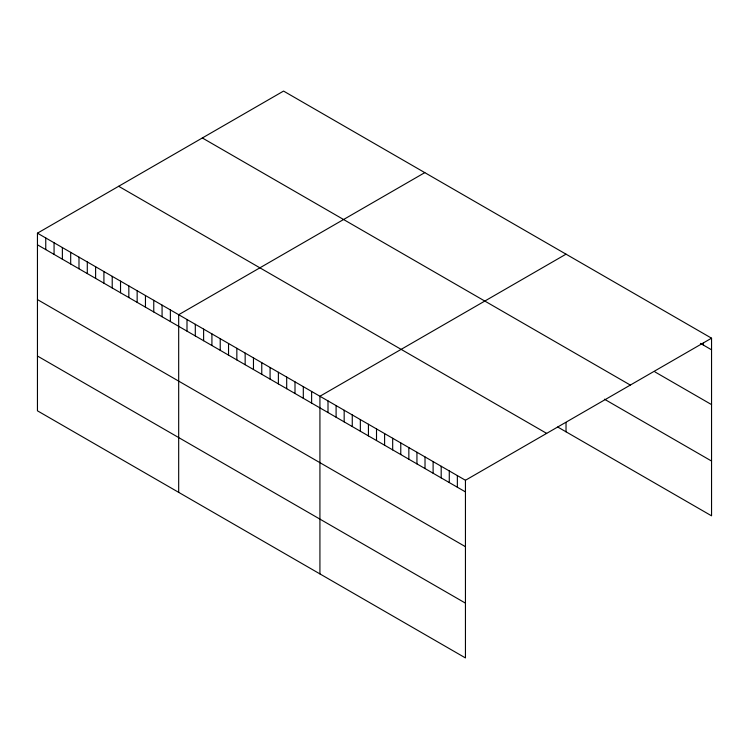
<?xml version="1.0" encoding="UTF-8"?>
<svg xmlns="http://www.w3.org/2000/svg" width="749" height="749" viewBox="0 0 749 749"><rect width="100%" height="100%" fill="white"/><g stroke="black" fill="none" stroke-linecap="round" stroke-linejoin="round"><path stroke-width="1.12" d="M37.45 233.173L465.447 480.268L465.447 657.922L37.45 410.817L37.45 233.173L283.553 91.078L711.55 338.183L711.55 515.827L557.724 427.014M424.795 172.626L178.683 314.711L178.683 492.365M566.029 254.164L319.926 396.258L319.926 573.903M465.447 480.268L711.55 338.183M700.437 343.388L711.55 349.811M654.963 371.925L711.55 404.6M202.342 137.975L630.33 385.07M604.434 399.198L711.55 461.047M118.67 186.286L546.658 433.381M37.45 244.801L465.447 491.896M37.45 299.581L465.447 546.686M37.45 356.028L465.447 603.132M703.47 342.817L703.47 345.139M566.029 422.689L566.029 431.817M457.358 475.606L457.358 487.234M449.278 470.934L449.278 482.562M441.189 466.271L441.189 477.899M433.109 461.599L433.109 473.228M425.02 456.937L425.02 468.565M416.94 452.265L416.94 463.893M408.851 447.602L408.851 459.231M400.771 442.931L400.771 454.559M392.682 438.268L392.682 449.896M384.602 433.596L384.602 445.224M376.513 428.924L376.513 440.552M368.433 424.262L368.433 435.89M360.344 419.59L360.344 431.218M352.264 414.927L352.264 426.556M344.175 410.255L344.175 421.884M336.095 405.593L336.095 417.221M328.006 400.921L328.006 412.549M311.621 391.455L311.621 403.084M303.308 386.662L303.308 398.29M295.003 381.868L295.003 393.497M286.689 377.075L286.689 388.703M278.385 372.272L278.385 383.9M270.08 367.478L270.08 379.106M261.766 362.685L261.766 374.313M253.462 357.882L253.462 369.51M245.157 353.088L245.157 364.716M236.843 348.294L236.843 359.923M228.539 343.491L228.539 355.12M220.225 338.698L220.225 350.326M211.92 333.904L211.92 345.532M203.616 329.101L203.616 340.729M195.302 324.308L195.302 335.936M186.997 319.514L186.997 331.142M170.379 309.917L170.379 321.546M162.074 305.124L162.074 316.752M153.76 300.321L153.76 311.949M145.456 295.527L145.456 307.156M137.151 290.734L137.151 302.362M128.837 285.931L128.837 297.559M120.533 281.137L120.533 292.765M112.219 276.344L112.219 287.972M103.914 271.541L103.914 283.169M95.61 266.747L95.61 278.375M87.296 261.953L87.296 273.582M78.991 257.15L78.991 268.779M70.687 252.357L70.687 263.985M62.373 247.563L62.373 259.191M54.068 242.76L54.068 254.388M45.755 237.967L45.755 249.595"/></g></svg>
